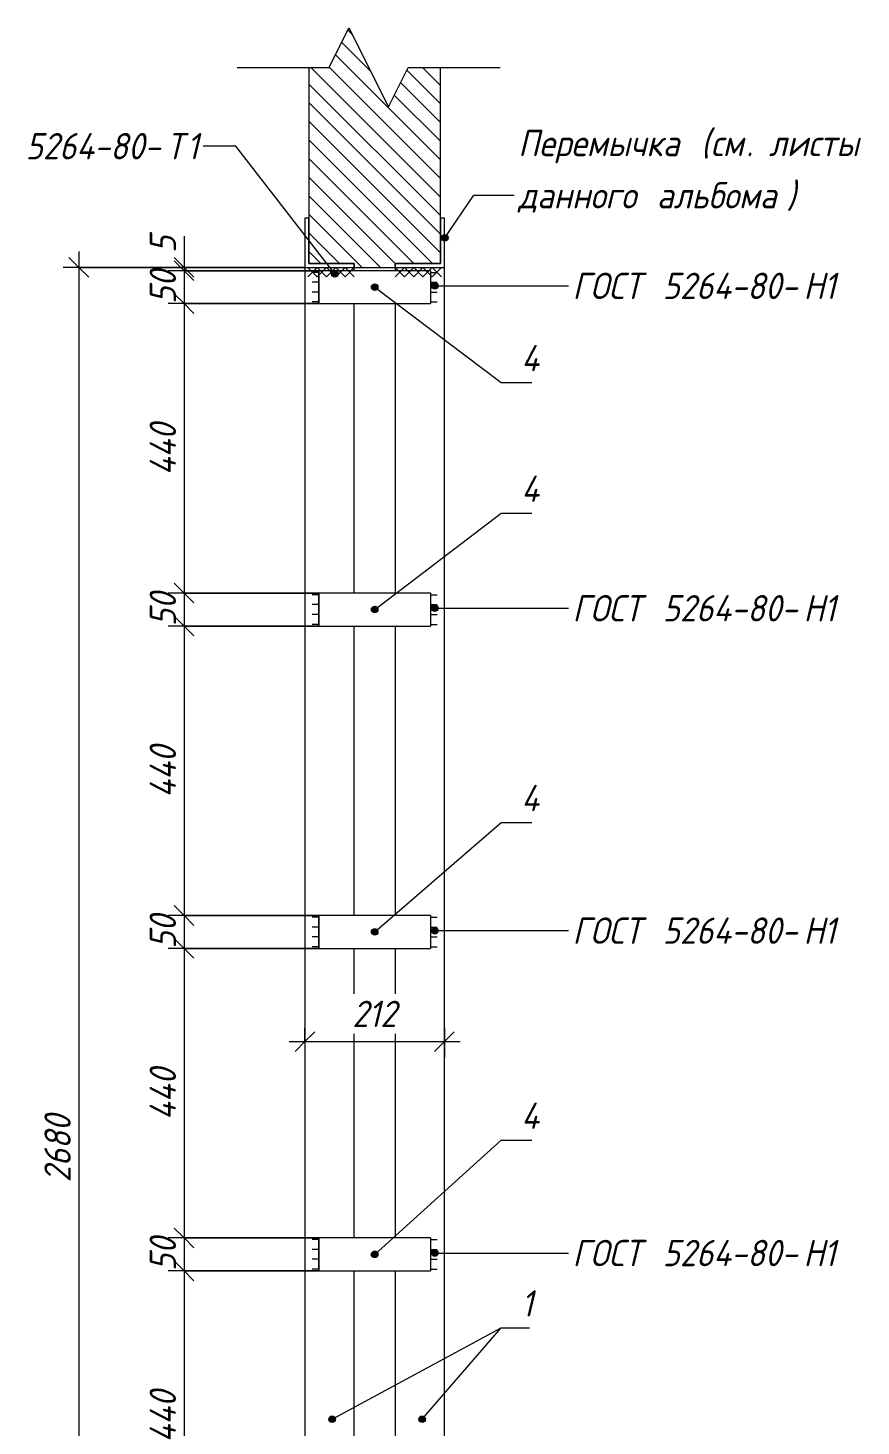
# Model space of a CAD drawing. Header units: millimetres. Extents: x 7563 to 35266, y -386 to 7164.
# Drawn here: x 12802 to 14069, y 5039 to 7164 of the extents above; entities that cross this region are included whole.
import ezdxf

# ---------------------------------------------------------------- set-up
doc = ezdxf.new("R2010")
doc.units = ezdxf.units.MM
for name, color, linetype, lineweight in [('A-ANNO-DIMS', 7, 'Continuous', 9), ('A-ANNO-DIMS-20', 7, 'Continuous', 9), ('A-DETL-1', 7, 'Continuous', 5), ('A-DETL-3', 7, 'Continuous', 18), ('A-DETL-GENF-1', 7, 'Continuous', 5), ('A-GENM', 7, 'Continuous', 9), ('A-GENM-IDEN', 7, 'Continuous', 9), ('G-ANNO-TEXT', 7, 'Continuous', 9), ('S-BEAM', 7, 'Continuous', 9), ('S-BEAM-1', 7, 'Continuous', 18)]:
    doc.layers.add(name, color=color, linetype=linetype, lineweight=lineweight)
doc.styles.add('ISOCPEUR_I_1', font='isocpeui.ttf', dxfattribs={"width": 0.9, "height": 40})
doc.dimstyles.new('ISO-2_0_0_9К_СРЕДНИЙ_2', dxfattribs={"dimscale": 304.8, "dimtxt": 39.839247, "dimasz": 0.098425, "dimexe": 0.07874, "dimexo": 0, "dimgap": 0, "dimtad": 1, "dimdec": 0, "dimzin": 0, "dimdsep": 46, "dimtxsty": 'ISOCPEUR_I_1', "dimblk1": 'OBLIQUE', "dimblk2": 'OBLIQUE', "dimsah": 1, "dimcen": 0.09, "dimdle": 0.07874, "dimazin": 0, "dimtfac": 1, "dimtdec": 4, "dimtix": 1, "dimtmove": 0, "dimatfit": 3, "dimfxl": 1, "dimtvp": 1, "dimtolj": 1, "dimtzin": 0, "dimarcsym": 2})
doc.dimstyles.new('ISO-2_0_0_9К_СРЕДНИЙ_4', dxfattribs={"dimscale": 304.8, "dimtxt": 39.839247, "dimasz": 0.098425, "dimexe": 0.07874, "dimexo": 0, "dimgap": 0, "dimtad": 1, "dimdec": 0, "dimzin": 0, "dimdsep": 46, "dimtxsty": 'ISOCPEUR_I_1', "dimblk1": 'OBLIQUE', "dimblk2": 'OBLIQUE', "dimsah": 1, "dimcen": 0.09, "dimdle": 0.07874, "dimazin": 0, "dimtfac": 1, "dimtdec": 4, "dimtix": 1, "dimtmove": 1, "dimatfit": 3, "dimfxl": 1, "dimtvp": 1, "dimtolj": 1, "dimtzin": 0, "dimarcsym": 2})
doc.dimstyles.new('ISO-2_0_0_9К_СРЕДНИЙ_ФОН', dxfattribs={"dimscale": 304.8, "dimtxt": 39.839247, "dimasz": 0.098425, "dimexe": 0.07874, "dimexo": 0, "dimgap": 0.032808, "dimtad": 1, "dimdec": 0, "dimdsep": 46, "dimtxsty": 'ISOCPEUR_I_1', "dimblk1": 'OBLIQUE', "dimblk2": 'OBLIQUE', "dimsah": 1, "dimcen": 0.09, "dimdle": 0.07874, "dimazin": 0, "dimtfac": 1, "dimtdec": 4, "dimtix": 1, "dimtmove": 0, "dimatfit": 3, "dimfxl": 1, "dimtvp": 1, "dimtfill": 1, "dimtolj": 1, "dimtzin": 0, "dimarcsym": 2})

# ---------------------------------------------------------------- blocks, each defined once
blk = doc.blocks.new('Стойка_Влож_Полоса боковая - Полоса-27101091-АР1_1_СМ-7')
at = {"layer": 'A-GENM'}
for p, q in [((30625, 6745), (30625, 6795)), ((30795, 6795), (30625, 6795)), ((30795, 6795), (30795, 6745)), ((30625, 6745), (30795, 6745))]:
    blk.add_line(p, q, dxfattribs=at)
blk = doc.blocks.new('Стойка_Влож_Уголок - Уголок-28383786-АР1_1_СМ-7')
at = {"layer": 'A-GENM'}
for p, q in [((30741, 6800), (30741, 6795)), ((30816, 4195), (30816, 6800)), ((30741, 6745), (30741, 6305)), ((30741, 6255), (30741, 5815)), ((30741, 5765), (30741, 5325)), ((30741, 5275), (30741, 4835))]:
    blk.add_line(p, q, dxfattribs=at)
blk = doc.blocks.new('ПР_Уголок - ПР_Уголок-29508324-АР1_1_СМ-7')
at = {"layer": 'S-BEAM-1'}
for p, q in [((30610, 6875), (30604, 6875)), ((30604, 6875), (30604, 6800)), ((30610, 6806), (30610, 6875)), ((30604, 6800), (30679, 6800)), ((30679, 6806), (30610, 6806)), ((30679, 6800), (30679, 6806))]:
    blk.add_line(p, q, dxfattribs=at)
blk = doc.blocks.new('ПР_Уголок - ПР_Уголок-29508325-АР1_1_СМ-7')
at = {"layer": 'S-BEAM-1'}
for p, q in [((30816, 6875), (30810, 6875)), ((30810, 6875), (30810, 6806)), ((30816, 6800), (30816, 6875)), ((30810, 6806), (30741, 6806)), ((30741, 6806), (30741, 6800)), ((30741, 6800), (30816, 6800))]:
    blk.add_line(p, q, dxfattribs=at)
blk = doc.blocks.new('DET_L_Линия разрыва1 - М20-27083816-АР1_1_СМ-7')
at = {"layer": 'A-DETL-GENF-1'}
for p, q in [((30640.8, 7104), (30670.8, 7164)), ((30670.8, 7164), (30730.8, 7044)), ((30500.8, 7104), (30640.8, 7104)), ((30730.8, 7044), (30760.8, 7104)), ((30760.8, 7104), (30900.8, 7104))]:
    blk.add_line(p, q, dxfattribs=at)
blk = doc.blocks.new('DIMBLOCK38-АР1_1_СМ-7')
at = {"layer": 'A-ANNO-DIMS-20'}
for p, q in [((13039.8, 6847.3), (13039.8, 6822)), ((13039.8, 6824), (13039.8, 6795)), ((13039.8, 6822), (13039.8, 6797.5)), ((13142.6, 6800), (13015.8, 6800)), ((13039.8, 6800), (13142.6, 6800)), ((13244.6, 6795), (13015.8, 6795)), ((13039.8, 6795), (13244.6, 6795))]:
    blk.add_line(p, q, dxfattribs=at)
at = {"layer": 'A-ANNO-DIMS-20', "lineweight": 20}
for p, q in [((13039.8, 6800), (13024.8, 6815)), ((13039.8, 6795), (13024.8, 6810)), ((13039.8, 6800), (13054.8, 6785)), ((13039.8, 6795), (13054.8, 6780))]:
    blk.add_line(p, q, dxfattribs=at)
at = {"layer": 'A-ANNO-DIMS-20', "color": 0, "insert": (12987.5, 6822), "char_height": 40, "width": 30.339, "attachment_point": 1, "rotation": 90, "line_spacing_factor": 1.149209, "style": 'ISOCPEUR_I_1'}
blk.add_mtext('\\fISOCPEUR|b0|i1|c204|p34|;\\W.9;5', dxfattribs=at)
blk = doc.blocks.new('_Oblique')
at = {"color": 0, "linetype": 'ByBlock', "lineweight": -2}
blk.add_line((-0.5, -0.5), (0.5, 0.5), dxfattribs=at)
blk = doc.blocks.new('DIMBLOCK39-АР1_1_СМ-7')
at = {"layer": 'A-ANNO-DIMS-20', "lineweight": 20}
for p, q in [((13039.8, 6795), (13024.8, 6810)), ((13039.8, 6795), (13054.8, 6780)), ((13039.8, 6745), (13024.8, 6760)), ((13039.8, 6745), (13054.8, 6730))]:
    blk.add_line(p, q, dxfattribs=at)
at = {"layer": 'A-ANNO-DIMS-20'}
for p, q in [((13244.6, 6795), (13015.8, 6795)), ((13039.8, 6795), (13039.8, 6745)), ((13039.8, 6795), (13244.6, 6795)), ((13244.6, 6745), (13015.8, 6745)), ((13039.8, 6745), (13244.6, 6745))]:
    blk.add_line(p, q, dxfattribs=at)
at = {"layer": 'A-ANNO-DIMS-20', "color": 0, "insert": (12987.5, 6744.7), "char_height": 40, "width": 60.678, "attachment_point": 1, "rotation": 90, "line_spacing_factor": 1.149209, "style": 'ISOCPEUR_I_1'}
blk.add_mtext('50', dxfattribs=at)
blk = doc.blocks.new('DIMBLOCK40-АР1_1_СМ-7')
at = {"layer": 'A-ANNO-DIMS-20', "lineweight": 20}
for p, q in [((13039.8, 6745), (13024.8, 6760)), ((13039.8, 6745), (13054.8, 6730)), ((13039.8, 6305), (13024.8, 6320)), ((13039.8, 6305), (13054.8, 6290))]:
    blk.add_line(p, q, dxfattribs=at)
at = {"layer": 'A-ANNO-DIMS-20'}
for p, q in [((13244.6, 6745), (13015.8, 6745)), ((13039.8, 6745), (13039.8, 6305)), ((13039.8, 6745), (13244.6, 6745)), ((13244.6, 6305), (13015.8, 6305)), ((13039.8, 6305), (13244.6, 6305))]:
    blk.add_line(p, q, dxfattribs=at)
at = {"layer": 'A-ANNO-DIMS-20', "color": 0, "insert": (12987.5, 6484), "char_height": 40, "width": 98.372, "attachment_point": 1, "rotation": 90, "line_spacing_factor": 1.149209, "style": 'ISOCPEUR_I_1'}
blk.add_mtext('440', dxfattribs=at)
blk = doc.blocks.new('DIMBLOCK41-АР1_1_СМ-7')
at = {"layer": 'A-ANNO-DIMS-20', "lineweight": 20}
for p, q in [((13039.8, 6305), (13024.8, 6320)), ((13039.8, 6305), (13054.8, 6290)), ((13039.8, 6255), (13024.8, 6270)), ((13039.8, 6255), (13054.8, 6240))]:
    blk.add_line(p, q, dxfattribs=at)
at = {"layer": 'A-ANNO-DIMS-20'}
for p, q in [((13244.6, 6305), (13015.8, 6305)), ((13039.8, 6305), (13039.8, 6255)), ((13039.8, 6305), (13244.6, 6305)), ((13244.6, 6255), (13015.8, 6255)), ((13039.8, 6255), (13244.6, 6255))]:
    blk.add_line(p, q, dxfattribs=at)
at = {"layer": 'A-ANNO-DIMS-20', "color": 0, "insert": (12987.5, 6254.7), "char_height": 40, "width": 60.678, "attachment_point": 1, "rotation": 90, "line_spacing_factor": 1.149209, "style": 'ISOCPEUR_I_1'}
blk.add_mtext('50', dxfattribs=at)
blk = doc.blocks.new('DIMBLOCK42-АР1_1_СМ-7')
at = {"layer": 'A-ANNO-DIMS-20', "lineweight": 20}
for p, q in [((13039.8, 6255), (13024.8, 6270)), ((13039.8, 6255), (13054.8, 6240)), ((13039.8, 5815), (13024.8, 5830)), ((13039.8, 5815), (13054.8, 5800))]:
    blk.add_line(p, q, dxfattribs=at)
at = {"layer": 'A-ANNO-DIMS-20'}
for p, q in [((13244.6, 6255), (13015.8, 6255)), ((13039.8, 6255), (13039.8, 5815)), ((13039.8, 6255), (13244.6, 6255)), ((13244.6, 5815), (13015.8, 5815)), ((13039.8, 5815), (13244.6, 5815))]:
    blk.add_line(p, q, dxfattribs=at)
at = {"layer": 'A-ANNO-DIMS-20', "color": 0, "insert": (12987.5, 5994), "char_height": 40, "width": 98.372, "attachment_point": 1, "rotation": 90, "line_spacing_factor": 1.149209, "style": 'ISOCPEUR_I_1'}
blk.add_mtext('440', dxfattribs=at)
blk = doc.blocks.new('DIMBLOCK43-АР1_1_СМ-7')
at = {"layer": 'A-ANNO-DIMS-20', "lineweight": 20}
for p, q in [((13039.8, 5815), (13024.8, 5830)), ((13039.8, 5815), (13054.8, 5800)), ((13039.8, 5765), (13024.8, 5780)), ((13039.8, 5765), (13054.8, 5750))]:
    blk.add_line(p, q, dxfattribs=at)
at = {"layer": 'A-ANNO-DIMS-20'}
for p, q in [((13244.6, 5815), (13015.8, 5815)), ((13039.8, 5815), (13039.8, 5765)), ((13039.8, 5815), (13244.6, 5815)), ((13244.6, 5765), (13015.8, 5765)), ((13039.8, 5765), (13244.6, 5765))]:
    blk.add_line(p, q, dxfattribs=at)
at = {"layer": 'A-ANNO-DIMS-20', "color": 0, "insert": (12987.5, 5764.7), "char_height": 40, "width": 60.678, "attachment_point": 1, "rotation": 90, "line_spacing_factor": 1.149209, "style": 'ISOCPEUR_I_1'}
blk.add_mtext('50', dxfattribs=at)
blk = doc.blocks.new('DIMBLOCK44-АР1_1_СМ-7')
at = {"layer": 'A-ANNO-DIMS-20', "lineweight": 20}
for p, q in [((13039.8, 5765), (13024.8, 5780)), ((13039.8, 5765), (13054.8, 5750)), ((13039.8, 5325), (13024.8, 5340)), ((13039.8, 5325), (13054.8, 5310))]:
    blk.add_line(p, q, dxfattribs=at)
at = {"layer": 'A-ANNO-DIMS-20'}
for p, q in [((13244.6, 5765), (13015.8, 5765)), ((13039.8, 5765), (13039.8, 5325)), ((13039.8, 5765), (13244.6, 5765)), ((13244.6, 5325), (13015.8, 5325)), ((13039.8, 5325), (13244.6, 5325))]:
    blk.add_line(p, q, dxfattribs=at)
at = {"layer": 'A-ANNO-DIMS-20', "color": 0, "insert": (12987.5, 5504), "char_height": 40, "width": 98.372, "attachment_point": 1, "rotation": 90, "line_spacing_factor": 1.149209, "style": 'ISOCPEUR_I_1'}
blk.add_mtext('440', dxfattribs=at)
blk = doc.blocks.new('DIMBLOCK45-АР1_1_СМ-7')
at = {"layer": 'A-ANNO-DIMS-20', "lineweight": 20}
for p, q in [((13039.8, 5325), (13024.8, 5340)), ((13039.8, 5325), (13054.8, 5310)), ((13039.8, 5275), (13024.8, 5290)), ((13039.8, 5275), (13054.8, 5260))]:
    blk.add_line(p, q, dxfattribs=at)
at = {"layer": 'A-ANNO-DIMS-20'}
for p, q in [((13244.6, 5325), (13015.8, 5325)), ((13039.8, 5325), (13039.8, 5275)), ((13039.8, 5325), (13244.6, 5325)), ((13244.6, 5275), (13015.8, 5275)), ((13039.8, 5275), (13244.6, 5275))]:
    blk.add_line(p, q, dxfattribs=at)
at = {"layer": 'A-ANNO-DIMS-20', "color": 0, "insert": (12987.5, 5274.7), "char_height": 40, "width": 60.678, "attachment_point": 1, "rotation": 90, "line_spacing_factor": 1.149209, "style": 'ISOCPEUR_I_1'}
blk.add_mtext('50', dxfattribs=at)
blk = doc.blocks.new('DIMBLOCK46-АР1_1_СМ-7')
at = {"layer": 'A-ANNO-DIMS-20'}
for p, q in [((13244.6, 5275), (13015.8, 5275)), ((13039.8, 5275), (13039.8, 4835)), ((13039.8, 5275), (13244.6, 5275)), ((13244.6, 4835), (13015.8, 4835)), ((13039.8, 4835), (13244.6, 4835))]:
    blk.add_line(p, q, dxfattribs=at)
at = {"layer": 'A-ANNO-DIMS-20', "lineweight": 20}
for p, q in [((13039.8, 5275), (13024.8, 5290)), ((13039.8, 5275), (13054.8, 5260)), ((13039.8, 4835), (13024.8, 4850)), ((13039.8, 4835), (13054.8, 4820))]:
    blk.add_line(p, q, dxfattribs=at)
at = {"layer": 'A-ANNO-DIMS-20', "color": 0, "insert": (12987.5, 5014), "char_height": 40, "width": 98.372, "attachment_point": 1, "rotation": 90, "line_spacing_factor": 1.149209, "style": 'ISOCPEUR_I_1'}
blk.add_mtext('440', dxfattribs=at)
blk = doc.blocks.new('DIMBLOCK51-АР1_1_СМ-7')
at = {"layer": 'A-ANNO-DIMS-20'}
for p, q in [((12879.8, 6824), (12879.8, 4096)), ((13223.6, 6800), (12855.8, 6800)), ((12879.8, 6800), (13223.6, 6800)), ((13229.6, 4120), (12855.8, 4120)), ((12879.8, 4120), (13229.6, 4120))]:
    blk.add_line(p, q, dxfattribs=at)
at = {"layer": 'A-ANNO-DIMS-20', "lineweight": 20}
for p, q in [((12879.8, 6800), (12864.8, 6815)), ((12879.8, 6800), (12894.8, 6785)), ((12879.8, 4120), (12864.8, 4135)), ((12879.8, 4120), (12894.8, 4105))]:
    blk.add_line(p, q, dxfattribs=at)
at = {"layer": 'A-ANNO-DIMS-20', "color": 0, "insert": (12827.5, 5409.4), "char_height": 40, "width": 121.356, "attachment_point": 1, "rotation": 90, "line_spacing_factor": 1.149209, "style": 'ISOCPEUR_I_1'}
blk.add_mtext('2680', dxfattribs=at)
blk = doc.blocks.new('DIMBLOCK52-АР1_1_СМ-7')
at = {"layer": 'A-ANNO-DIMS-20'}
for p, q in [((13223.6, 5644.5), (13223.6, 5599.3)), ((13223.6, 5623.3), (13223.6, 5644.5)), ((13435.6, 5644.5), (13435.6, 5599.3)), ((13435.6, 5623.3), (13435.6, 5644.5)), ((13199.6, 5623.3), (13459.6, 5623.3))]:
    blk.add_line(p, q, dxfattribs=at)
at = {"layer": 'A-ANNO-DIMS-20', "lineweight": 20}
for p, q in [((13223.6, 5623.3), (13238.6, 5638.3)), ((13435.6, 5623.3), (13450.6, 5638.3)), ((13223.6, 5623.3), (13208.6, 5608.3)), ((13435.6, 5623.3), (13420.6, 5608.3))]:
    blk.add_line(p, q, dxfattribs=at)
at = {"layer": 'A-ANNO-DIMS-20', "color": 0, "insert": (13295.5, 5685.5), "char_height": 40, "width": 81.824, "attachment_point": 1, "line_spacing_factor": 1.149209, "style": 'ISOCPEUR_I_1', "bg_fill": 3, "box_fill_scale": 1.25, "bg_fill_color": 256, "bg_fill_true_color": 13158600, "bg_fill_transparency": 0}
blk.add_mtext('212', dxfattribs=at)

msp = doc.modelspace()

# ---------------------------------------------------------------- hatches: boundary and pattern name
at = {"layer": 'A-DETL-GENF-1'}
h = msp.add_hatch(dxfattribs=at)
h.set_pattern_fill('FP_10', color=256, style=0, pattern_type=2)
h.set_pattern_definition([(135, (5594.71, 4305), (-14.142136, -14.142136), [])])
h.paths.add_polyline_path([(13298.6, 6800), (13360.6, 6800), (13360.6, 6806), (13429.6, 6806), (13429.6, 7104), (13380.4, 7104), (13350.4, 7044), (13290.4, 7164), (13260.4, 7104), (13229.6, 7104), (13229.6, 6806), (13298.6, 6806)], flags=0)
at = {"layer": 'A-GENM-IDEN'}
h = msp.add_hatch(color=256, dxfattribs=at)
edge = h.paths.add_edge_path(flags=0)
edge.add_arc((13329.6, 6770), 5, 0, 360)
h = msp.add_hatch(color=256, dxfattribs=at)
edge = h.paths.add_edge_path(flags=0)
edge.add_arc((13329.6, 6280), 5, 0, 360)
h = msp.add_hatch(color=256, dxfattribs=at)
edge = h.paths.add_edge_path(flags=0)
edge.add_arc((13329.6, 5790), 5, 0, 360)
h = msp.add_hatch(color=256, dxfattribs=at)
edge = h.paths.add_edge_path(flags=0)
edge.add_arc((13329.6, 5300), 5, 0, 360)
h = msp.add_hatch(color=256, dxfattribs=at)
edge = h.paths.add_edge_path(flags=0)
edge.add_arc((13264.9, 5049.3), 5, 0, 360)
h = msp.add_hatch(color=256, dxfattribs=at)
edge = h.paths.add_edge_path(flags=0)
edge.add_arc((13401.9, 5049.3), 5, 0, 360)
at = {"layer": 'G-ANNO-TEXT'}
h = msp.add_hatch(color=256, dxfattribs=at)
edge = h.paths.add_edge_path(flags=0)
edge.add_arc((13436.2, 6845.1), 5, 0, 360)
h = msp.add_hatch(color=256, dxfattribs=at)
edge = h.paths.add_edge_path(flags=0)
edge.add_arc((13268.9, 6790.2), 5, 0, 360)
h = msp.add_hatch(color=256, dxfattribs=at)
edge = h.paths.add_edge_path(flags=0)
edge.add_arc((13421.1, 6772), 5, 0, 360)
h = msp.add_hatch(color=256, dxfattribs=at)
edge = h.paths.add_edge_path(flags=0)
edge.add_arc((13421.1, 6282), 5, 0, 360)
h = msp.add_hatch(color=256, dxfattribs=at)
edge = h.paths.add_edge_path(flags=0)
edge.add_arc((13421.1, 5792), 5, 0, 360)
h = msp.add_hatch(color=256, dxfattribs=at)
edge = h.paths.add_edge_path(flags=0)
edge.add_arc((13421.1, 5302), 5, 0, 360)

# ---------------------------------------------------------------- linework, layer by layer
at = {"layer": 'A-DETL-1'}
for p, q in [((13242.1, 6800), (13227.9, 6785.9)), ((13227.9, 6800), (13242.1, 6785.9)), ((13256.2, 6800), (13242.1, 6785.9)), ((13242.1, 6800), (13256.2, 6785.9)), ((13270.3, 6800), (13256.2, 6785.9)), ((13256.2, 6800), (13270.3, 6785.9)), ((13284.5, 6800), (13270.3, 6785.9)), ((13270.3, 6800), (13284.5, 6785.9)), ((13298.6, 6800), (13284.5, 6785.9)), ((13284.5, 6800), (13298.6, 6785.9)), ((13374.8, 6800), (13360.6, 6785.9)), ((13360.6, 6800), (13374.8, 6785.9)), ((13388.9, 6800), (13374.8, 6785.9)), ((13374.8, 6800), (13388.9, 6785.9)), ((13403, 6800), (13388.9, 6785.9)), ((13388.9, 6800), (13403, 6785.9)), ((13417.2, 6800), (13403, 6785.9)), ((13403, 6800), (13417.2, 6785.9)), ((13431.3, 6800), (13417.2, 6785.9)), ((13417.2, 6800), (13431.3, 6785.9)), ((13244.6, 6792.5), (13234.6, 6792.5)), ((13244.6, 6795), (13244.6, 6745)), ((13414.6, 6795), (13414.6, 6745)), ((13414.6, 6792.5), (13424.6, 6792.5)), ((13244.6, 6777.5), (13234.6, 6777.5)), ((13244.6, 6762.5), (13234.6, 6762.5)), ((13414.6, 6777.5), (13424.6, 6777.5)), ((13414.6, 6762.5), (13424.6, 6762.5)), ((13244.6, 6747.5), (13234.6, 6747.5)), ((13414.6, 6747.5), (13424.6, 6747.5)), ((13244.6, 6302.5), (13234.6, 6302.5)), ((13244.6, 6305), (13244.6, 6255)), ((13414.6, 6305), (13414.6, 6255)), ((13414.6, 6302.5), (13424.6, 6302.5)), ((13244.6, 6287.5), (13234.6, 6287.5)), ((13244.6, 6272.5), (13234.6, 6272.5)), ((13414.6, 6287.5), (13424.6, 6287.5)), ((13414.6, 6272.5), (13424.6, 6272.5)), ((13244.6, 6257.5), (13234.6, 6257.5)), ((13414.6, 6257.5), (13424.6, 6257.5)), ((13244.6, 5812.5), (13234.6, 5812.5)), ((13244.6, 5815), (13244.6, 5765)), ((13414.6, 5815), (13414.6, 5765)), ((13414.6, 5812.5), (13424.6, 5812.5)), ((13244.6, 5797.5), (13234.6, 5797.5)), ((13244.6, 5782.5), (13234.6, 5782.5)), ((13414.6, 5797.5), (13424.6, 5797.5)), ((13414.6, 5782.5), (13424.6, 5782.5)), ((13244.6, 5767.5), (13234.6, 5767.5)), ((13414.6, 5767.5), (13424.6, 5767.5)), ((13244.6, 5322.5), (13234.6, 5322.5)), ((13244.6, 5325), (13244.6, 5275)), ((13414.6, 5325), (13414.6, 5275)), ((13414.6, 5322.5), (13424.6, 5322.5)), ((13244.6, 5307.5), (13234.6, 5307.5)), ((13244.6, 5292.5), (13234.6, 5292.5)), ((13414.6, 5307.5), (13424.6, 5307.5)), ((13414.6, 5292.5), (13424.6, 5292.5)), ((13244.6, 5277.5), (13234.6, 5277.5)), ((13414.6, 5277.5), (13424.6, 5277.5))]:
    msp.add_line(p, q, dxfattribs=at)
at = {"layer": 'A-DETL-3'}
for p, q in [((13229.6, 7104), (13229.6, 6806)), ((13429.6, 6806), (13429.6, 7104)), ((13229.6, 6806), (13298.6, 6806)), ((13298.6, 6806), (13298.6, 6800)), ((13298.6, 6800), (13360.6, 6800)), ((13360.6, 6806), (13429.6, 6806)), ((13360.6, 6800), (13360.6, 6806))]:
    msp.add_line(p, q, dxfattribs=at)
at = {"layer": 'A-GENM'}
for p, q in [((13223.6, 6800), (13223.6, 4200)), ((13298.6, 6795), (13298.6, 6800)), ((13298.6, 6305), (13298.6, 6745)), ((13298.6, 5815), (13298.6, 6255)), ((13298.6, 5325), (13298.6, 5765)), ((13298.6, 4835), (13298.6, 5275))]:
    msp.add_line(p, q, dxfattribs=at)
at = {"layer": 'A-GENM-IDEN'}
for p, q in [((13329.6, 6770), (13521.9, 6625)), ((13521.9, 6625), (13568.6, 6625)), ((13329.6, 6280), (13521.9, 6426.4)), ((13521.9, 6426.4), (13568.6, 6426.4)), ((13329.6, 5790), (13521.9, 5956.4)), ((13521.9, 5956.4), (13568.6, 5956.4)), ((13329.6, 5300), (13521.9, 5473.5)), ((13521.9, 5473.5), (13568.6, 5473.5)), ((13264.9, 5049.3), (13521.9, 5188.2)), ((13401.9, 5049.3), (13521.9, 5188.2)), ((13521.9, 5188.2), (13565.1, 5188.2)), ((13521.9, 5188.2), (13565.1, 5188.2))]:
    msp.add_line(p, q, dxfattribs=at)
for centre in [(13329.6, 6770), (13329.6, 6280), (13329.6, 5790), (13329.6, 5300), (13264.9, 5049.3), (13401.9, 5049.3)]:
    msp.add_circle(centre, 5, dxfattribs=at)
at = {"layer": 'G-ANNO-TEXT'}
for p, q in [((13083.4, 6984.3), (13069, 6984.3)), ((13118.4, 6984.3), (13083.4, 6984.3)), ((13268.9, 6790.2), (13118.4, 6984.3)), ((13436.2, 6845.1), (13480.5, 6909.7)), ((13480.5, 6909.7), (13541.8, 6909.7)), ((13421.1, 6772), (13624.3, 6772)), ((13421.1, 6282), (13624.3, 6282)), ((13421.1, 5792), (13624.3, 5792)), ((13421.1, 5302), (13624.3, 5302))]:
    msp.add_line(p, q, dxfattribs=at)
for centre in [(13436.2, 6845.1), (13268.9, 6790.2), (13421.1, 6772), (13421.1, 6282), (13421.1, 5792), (13421.1, 5302)]:
    msp.add_circle(centre, 5, dxfattribs=at)

# ---------------------------------------------------------------- block references
at = {"layer": 'A-DETL-GENF-1'}
msp.add_blockref('DET_L_Линия разрыва1 - М20-27083816-АР1_1_СМ-7', (-17380.4, 0), dxfattribs=at)
at = {"layer": 'A-GENM'}
for name, p in [('Стойка_Влож_Уголок - Уголок-28383786-АР1_1_СМ-7', (-17380.4, 0)), ('Стойка_Влож_Полоса боковая - Полоса-27101091-АР1_1_СМ-7', (-17380.4, 0)), ('Стойка_Влож_Полоса боковая - Полоса-27101091-АР1_1_СМ-7', (-17380.4, -490)), ('Стойка_Влож_Полоса боковая - Полоса-27101091-АР1_1_СМ-7', (-17380.4, -980)), ('Стойка_Влож_Полоса боковая - Полоса-27101091-АР1_1_СМ-7', (-17380.4, -1470))]:
    msp.add_blockref(name, p, dxfattribs=at)
at = {"layer": 'S-BEAM'}
for name in ['ПР_Уголок - ПР_Уголок-29508324-АР1_1_СМ-7', 'ПР_Уголок - ПР_Уголок-29508325-АР1_1_СМ-7']:
    msp.add_blockref(name, (-17380.4, 0), dxfattribs=at)

# ---------------------------------------------------------------- texts
at = {"layer": 'A-GENM-IDEN', "char_height": 40, "attachment_point": 1, "style": 'ISOCPEUR_I_1'}
for s, insert, width in [('\\fISOCPEUR|b0|i1|c204|p34|;\\W.9;4', (13552.5, 6682.2), 37.519), ('\\fISOCPEUR|b0|i1|c204|p34|;\\W.9;4', (13552.5, 6483.6), 37.519), ('\\fISOCPEUR|b0|i1|c204|p34|;\\W.9;4', (13552.5, 6013.6), 37.519), ('\\fISOCPEUR|b0|i1|c204|p34|;\\W.9;4', (13552.5, 5530.7), 37.519), ('\\fISOCPEUR|b0|i1|c204|p34|;\\W.9;1', (13552.5, 5245.4), 23.089), ('\\fISOCPEUR|b0|i1|c204|p34|;\\W.9;1', (13552.5, 5245.4), 23.089)]:
    msp.add_mtext(s, dxfattribs=dict(at, insert=insert, width=width))
at = {"layer": 'G-ANNO-TEXT', "char_height": 40, "attachment_point": 1, "style": 'ISOCPEUR_I_1'}
for s, insert, width in [(' (', (13802.6, 7009.1), 46.177), (' 5264-80-', (12776.1, 7004.3), 287.164), ('\\fISOCPEUR|b0|i1|c204|p34|;\\W.9;Т', (13013, 7004.3), 37.519), ('\\fISOCPEUR|b0|i1|c204|p34|;\\W.9;1', (13043.9, 7004.3), 23.089), ('Перемычка', (13547.8, 7009.1), 308.81), ('см', (13840.7, 7009.1), 64.937), ('листы', (13928.8, 7009.1), 170.278), ('. ', (13894.2, 7009.1), 41.848), ('\\fISOCPEUR|b0|i1|c204|p34|;\\W.9; ', (13735.9, 6929.7), 27.418), ('альбома', (13758.5, 6929.7), 239.544), ('\\fISOCPEUR|b0|i1|c204|p34|;\\W.9;)', (13956.2, 6929.7), 18.759), ('данного', (13547.8, 6929.7), 228), ('ГОСТ', (13630.3, 6792), 138.532), (' 5264-80-', (13744.6, 6792), 287.164), ('\\fISOCPEUR|b0|i1|c204|p34|;\\W.9;Н', (13981.5, 6792), 37.519), ('\\fISOCPEUR|b0|i1|c204|p34|;\\W.9;1', (14012.5, 6792), 23.089), ('ГОСТ', (13630.3, 6302), 138.532), (' 5264-80-', (13744.6, 6302), 287.164), ('\\fISOCPEUR|b0|i1|c204|p34|;\\W.9;Н', (13981.5, 6302), 37.519), ('\\fISOCPEUR|b0|i1|c204|p34|;\\W.9;1', (14012.5, 6302), 23.089), ('ГОСТ', (13630.3, 5812), 138.532), (' 5264-80-', (13744.6, 5812), 287.164), ('\\fISOCPEUR|b0|i1|c204|p34|;\\W.9;Н', (13981.5, 5812), 37.519), ('\\fISOCPEUR|b0|i1|c204|p34|;\\W.9;1', (14012.5, 5812), 23.089), ('ГОСТ', (13630.3, 5322), 138.532), (' 5264-80-', (13744.6, 5322), 287.164), ('\\fISOCPEUR|b0|i1|c204|p34|;\\W.9;Н', (13981.5, 5322), 37.519), ('\\fISOCPEUR|b0|i1|c204|p34|;\\W.9;1', (14012.5, 5322), 23.089)]:
    msp.add_mtext(s, dxfattribs=dict(at, insert=insert, width=width))

# ---------------------------------------------------------------- dimensions: what is measured, and where the dimension line sits
at = {"layer": 'A-ANNO-DIMS'}
dim = msp.add_linear_dim(base=(13039.8, 6795), p1=(13142.6, 6800), p2=(13244.6, 6795), angle=90, dimstyle='ISO-2_0_0_9К_СРЕДНИЙ_4', override={"dimpost": '<>', "dimfxl": 102.115979}, dxfattribs=at)
dim.commit()
dim.dimension.update_dxf_attribs({"geometry": 'DIMBLOCK38-АР1_1_СМ-7', "text_midpoint": (13014.2, 6837.2), "dimtype": 160, "text_rotation": 90})
for base, p1, p2, override, picture, middle in [((12879.8, 4120), (13223.6, 6800), (13229.6, 4120), {"dimpost": '<>', "dimfxl": 2680.006689}, 'DIMBLOCK51-АР1_1_СМ-7', (12859.8, 5460)), ((13039.8, 6745), (13244.6, 6795), (13244.6, 6745), {"dimpost": '<>', "dimfxl": 50}, 'DIMBLOCK39-АР1_1_СМ-7', (13019.8, 6770)), ((13039.8, 6305), (13244.6, 6745), (13244.6, 6305), {"dimpost": '<>', "dimfxl": 440}, 'DIMBLOCK40-АР1_1_СМ-7', (13019.8, 6525)), ((13039.8, 6255), (13244.6, 6305), (13244.6, 6255), {"dimpost": '<>', "dimfxl": 50}, 'DIMBLOCK41-АР1_1_СМ-7', (13019.8, 6280)), ((13039.8, 5815), (13244.6, 6255), (13244.6, 5815), {"dimpost": '<>', "dimfxl": 440}, 'DIMBLOCK42-АР1_1_СМ-7', (13019.8, 6035)), ((13039.8, 5765), (13244.6, 5815), (13244.6, 5765), {"dimpost": '<>', "dimfxl": 50}, 'DIMBLOCK43-АР1_1_СМ-7', (13019.8, 5790)), ((13039.8, 5325), (13244.6, 5765), (13244.6, 5325), {"dimpost": '<>', "dimfxl": 440}, 'DIMBLOCK44-АР1_1_СМ-7', (13019.8, 5545)), ((13039.8, 5275), (13244.6, 5325), (13244.6, 5275), {"dimpost": '<>', "dimfxl": 50}, 'DIMBLOCK45-АР1_1_СМ-7', (13019.8, 5300)), ((13039.8, 4835), (13244.6, 5275), (13244.6, 4835), {"dimpost": '<>', "dimfxl": 440}, 'DIMBLOCK46-АР1_1_СМ-7', (13019.8, 5055))]:
    dim = msp.add_linear_dim(base=base, p1=p1, p2=p2, angle=90, dimstyle='ISO-2_0_0_9К_СРЕДНИЙ_2', override=override, dxfattribs=at)
    dim.commit()
    dim.dimension.update_dxf_attribs({"geometry": picture, "text_midpoint": middle})

# ---------------------------------------------------------------- next in the draw order: dimensions: what is measured, and where the dimension line sits
dim = msp.add_linear_dim(base=(13435.6, 5623.3), p1=(13223.6, 5644.5), p2=(13435.6, 5644.5), dimstyle='ISO-2_0_0_9К_СРЕДНИЙ_ФОН', override={"dimpost": '<>', "dimfxl": 212}, dxfattribs=at)
dim.commit()
dim.dimension.update_dxf_attribs({"geometry": 'DIMBLOCK52-АР1_1_СМ-7', "text_midpoint": (13329.6, 5653.3)})

doc.saveas('drawing.dxf')
